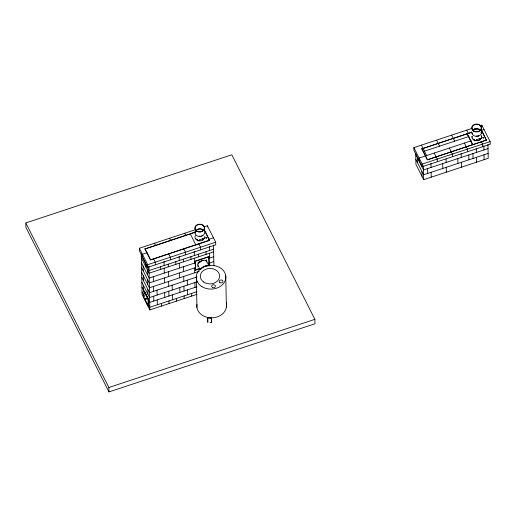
<?xml version="1.0" encoding="UTF-8"?>
<svg xmlns="http://www.w3.org/2000/svg" width="516" height="516" viewBox="0 0 516 516"><rect width="100%" height="100%" fill="white"/><g stroke="black" fill="none" stroke-linecap="round" stroke-linejoin="round"><path stroke-width="0.77" d="M145.957 298.267L146.196 299.106C144.809 299.474 146.086 297.268 146.241 299.016L145.783 299.241M199.505 239.901L199.821 240.643L199.505 239.901L206.394 237.541L206.684 238.373L206.381 237.566M476.384 139.784L476.674 140.533L476.384 139.784L483.273 137.424L483.563 138.262L483.253 137.514M202.53 238.902C203.923 237.908 202.627 239.263 202.698 239.23M480.112 138.739L479.403 138.785L480.228 138.514M207.742 317.553L207.787 322.268L207.742 317.553L211.405 317.94L211.45 322.661L209.986 322.5M211.45 322.661L211.405 317.94M145.667 299.087L146.099 298.57M478.074 135.889L478.79 135.656M198.279 262.947L197.918 262.896L199.737 262.405M25.8 222.931L231.8 154.774L314.87 319.346L314.966 323.771L108.966 391.921L25.89 227.356L25.8 222.931L108.87 387.497L108.966 391.921M480.325 125.64L481.834 125.136L490.142 141.597L490.2 144.248L422.217 166.739L413.916 150.285L413.858 147.628L472.017 128.387M481.241 129.768L486.427 140.055L472.701 144.815L467.161 133.844L471.734 132.109M486.427 140.055L427.383 159.812L421.843 148.84L467.161 133.715M421.843 148.84L471.74 132.335M481.028 130.529L484.053 129.529M424.455 151.162L469.018 136.417M204.355 226.743L207.374 225.744L215.682 242.204L215.74 244.855L147.757 267.346L139.449 250.892L139.397 248.235L195.287 229.743M204.704 230.568L209.56 240.385L150.504 259.929L144.964 248.957L195.622 231.974M471.237 140.81L419.121 158.051L419.173 160.708M144.964 248.957L189.533 234.212M195.629 232.194L190.281 233.742L195.822 244.932M427.383 159.812L472.701 144.686L467.161 133.625M146.976 252.769L142.442 254.272L142.493 256.923M422.217 166.739L422.165 164.088L490.142 141.597M208.657 239.405L213.469 237.811M150.504 259.929L209.554 240.166M488.033 148.589L423.488 169.945L415.735 154.581M147.757 267.346L147.705 264.695L215.682 242.204M488.136 153.452L423.584 174.808L415.832 159.45M213.566 249.196L149.021 270.552L141.268 255.188M415.702 153.194L415.935 164.314L423.688 179.678L488.233 158.322L487.942 144.416M213.624 251.847L149.079 273.203L141.326 257.845M200.053 268.688L195.474 270.203L195.151 261.077L208.883 256.536L209.206 265.656M195.474 270.203L195.287 261.354L209.019 256.813M194.958 262.928L149.182 278.072L141.429 262.709M208.387 258.484L213.727 256.716M198.118 262.496L199.634 261.993M200.827 261.747L198.628 262.154M195.061 267.791L149.279 282.936L141.526 267.578M208.49 263.347L213.83 261.58M195.332 269.926L199.15 268.668M199.234 271.313L149.382 287.805L141.629 272.442M143.932 291.256L144.409 291.095L148.563 299.325L148.705 305.962L148.221 306.117L144.067 297.893L143.932 291.256L148.086 299.486L148.221 306.117M197.073 276.924L149.485 292.669L141.732 277.311M145.499 298.493L145.912 298.358M145.544 298.403L146.073 298.422M145.551 298.777L145.964 298.641M145.828 299.151L146.125 298.641M197.177 281.794L149.588 297.538L141.835 282.175M148.086 299.486L148.563 299.325M197.067 286.728L149.692 302.402L148.253 299.564M196.964 291.663L149.795 307.272L148.44 304.588M141.242 253.801L142.094 294.565L149.846 309.923L197.022 294.32M108.87 387.497L314.87 319.346M207.69 317.843L211.354 318.237M481.241 129.987L486.433 140.275M481.325 141.584L482.589 144.093L482.647 146.75M479.403 138.785L479.57 139.114M474.056 139.346L474.752 140.939M466.728 130.135L468.425 133.489M464.439 143.061L467.483 149.092L467.541 151.749M451.623 135.134L454.667 141.171M449.333 148.053L452.377 154.091L452.435 156.741M436.517 140.133L439.561 146.163M434.227 153.052L437.271 159.089L437.329 161.74M421.411 145.131L426.674 155.555M421.843 148.705L427.377 159.676M413.858 147.628L422.165 164.088M204.71 230.787L209.56 240.385M197.177 239.463L197.873 241.049M198.886 243.849L200.576 247.203L200.634 249.854M206.645 261.283L209.064 266.088M184.715 233.245L185.728 235.251M183.438 248.177L185.47 252.201L185.521 254.852M169.609 238.237L170.964 240.92M168.668 253.846L170.364 257.194L170.415 259.851M154.503 243.236L155.516 245.248M153.504 258.722L155.258 262.192L155.31 264.85M144.964 248.731L150.498 259.703M139.397 248.235L147.705 264.695M144.274 291.14L148.427 299.37L148.563 306.007L147.524 303.95M145.776 294.223L148.298 299.216M141.939 287.044L145.028 293.172M142.035 291.908L144.209 296.216M483.821 145.776L483.911 149.95M484.014 154.819L484.118 159.683M481.834 125.136L481.867 126.465M476.268 148.279L476.358 152.452M476.462 157.316L476.565 162.185M472.927 153.587L473.024 158.451M468.805 154.948L468.909 159.812M461.162 153.278L461.252 157.445M461.356 162.314L461.452 167.178M457.821 158.586L457.918 163.449M446.069 158.967L446.147 162.443M446.25 167.313L446.346 172.176M442.709 163.578L442.812 168.448M430.95 163.269L431.041 167.442M431.137 172.312L431.241 177.175M427.603 168.577L427.706 173.447M423.397 165.771L423.688 179.678M421.778 164.565L421.824 166.649M421.927 171.518L422.03 176.382M417.392 157.877L417.496 162.74M226.414 302.686L226.505 307.11M225.744 275.667L226.343 304.421A14.809 11.874 -1.2 0 1 211.508 317.85A14.809 11.874 -1.2 0 1 196.983 304.421M213.482 245.023L213.914 265.753M209.361 246.384L209.451 250.557M209.502 253.214L209.606 258.077M209.709 262.947L209.767 265.727M208.883 256.536L209.07 265.385M207.374 225.744L207.4 227.072M206.013 251.692L206.071 254.349M198.46 254.195L198.518 256.845M196.344 278.763L196.944 307.523M194.255 251.382L194.345 255.555M194.397 258.213L194.5 263.076M194.603 267.946L194.706 272.809M194.906 282.542L195.009 287.412M190.907 256.691L190.965 259.348M191.681 293.411L191.733 296.068M187.25 280.175L187.353 285.045M187.456 289.908L187.56 294.778M183.354 259.193L183.412 261.844M183.515 266.714L183.612 271.577M183.715 276.447L183.819 281.31M183.922 286.18L184.025 291.043M184.128 295.913L184.18 298.564M179.149 256.381L179.233 260.554M179.291 263.205L179.394 268.075M179.497 272.938L179.6 277.808M179.8 287.541L179.903 292.404M175.801 261.689L175.859 264.347M176.569 298.409L176.627 301.067M172.144 285.174L172.247 290.037M172.35 294.907L172.454 299.77M168.248 264.186L168.306 266.843M168.41 271.706L168.506 276.576M168.609 281.446L168.713 286.309M168.816 291.179L168.919 296.042M169.016 300.912L169.074 303.563M164.043 261.38L164.127 265.553M164.185 268.204L164.288 273.074M164.391 277.937L164.488 282.807M164.694 292.54L164.798 297.403M160.695 266.688L160.753 269.339M161.463 303.408L161.521 306.065M157.038 290.173L157.141 295.036M157.245 299.906L157.348 304.769M153.297 276.705L153.4 281.575M153.504 286.438L153.607 291.308M153.71 296.171L153.807 301.041M148.937 266.379L149.846 309.923M148.356 302.092L148.415 304.969M147.331 265.869L147.363 267.256M147.415 269.913L147.518 274.776M147.621 279.646L147.724 284.51M147.828 289.379L147.924 294.243M145.976 264.514L146.034 267.172M146.757 301.899L146.802 303.892M143.087 266.004L143.19 270.868M143.293 275.738L143.396 280.601M143.493 285.471L143.596 290.334M201.633 229.439A4.515 3.618 -1.2 0 1 202.653 229.91M196.306 230.355A4.515 3.618 -1.2 0 1 203.472 230.355M202.607 235.47A4.625 3.709 -1.2 0 1 201.556 235.954M200.382 236.205A4.625 3.709 -1.2 0 1 199.176 236.205M195.229 233.013A4.625 3.709 -1.2 0 1 195.242 232.045M196.177 230.271A4.625 3.709 -1.2 0 1 203.523 230.271M204.71 232.013A4.921 3.947 -1.2 0 1 199.137 236.444A4.921 3.947 -1.2 0 1 195.293 231.02M203.562 239.211A4.625 3.709 -1.2 0 1 202.698 239.895M198.105 240.379A4.625 3.709 -1.2 0 1 195.629 238.373M204.807 236.438A4.921 3.947 -1.2 0 1 204.446 238.463M203.794 239.36A4.921 3.947 -1.2 0 1 197.415 240.372A4.921 3.947 -1.2 0 1 195.383 235.444M474.03 129.8A4.515 3.618 -1.2 0 1 475.055 129.322M476.197 129.077A4.515 3.618 -1.2 0 1 477.377 129.077M478.513 129.322A4.515 3.618 -1.2 0 1 479.532 129.8M481.228 132.199A4.515 3.618 -1.2 0 1 481.215 133.141M473.185 130.245A4.515 3.618 -1.2 0 1 480.351 130.245M481.222 131.973A4.515 3.618 -1.2 0 1 481.215 132.922M481.267 130.903A4.921 3.947 -1.2 0 1 477.3 136.327A4.921 3.947 -1.2 0 1 471.824 131.896M472.824 130.013A4.921 3.947 -1.2 0 1 474.862 128.768M476.107 128.503A4.921 3.947 -1.2 0 1 477.39 128.503M479.738 129.284A4.921 3.947 -1.2 0 1 480.635 130.013M478.435 135.843A4.625 3.709 -1.2 0 1 476.055 136.095M472.411 133.838A4.625 3.709 -1.2 0 1 472.108 132.896M473.056 130.155A4.625 3.709 -1.2 0 1 480.396 130.155M481.293 131.928A4.625 3.709 -1.2 0 1 481.286 132.902M480.441 139.101A4.625 3.709 -1.2 0 1 477.358 140.52M474.984 140.268A4.625 3.709 -1.2 0 1 473.095 139.101M472.198 137.321A4.625 3.709 -1.2 0 1 472.211 136.353M481.389 136.353A4.625 3.709 -1.2 0 1 481.376 137.321M481.363 135.327A4.921 3.947 -1.2 0 1 477.39 140.752A4.921 3.947 -1.2 0 1 471.921 136.321M199.956 268.907A4.625 2.58 -26.8 0 1 199.35 267.714M198.325 266.288A4.921 2.748 -26.8 0 1 201.008 261.057A4.921 2.748 -26.8 0 1 206.813 261.993M200.589 269.687A4.921 2.748 -26.8 0 1 208.2 265.843M198.557 266.121A4.625 2.58 -26.8 0 1 198.118 265.592M198.086 264.16A4.625 2.58 -26.8 0 1 203.304 260.47M205.239 260.548A4.625 2.58 -26.8 0 1 206.381 261.418M201.943 268.043A4.625 2.58 -26.8 0 1 207.11 265.888M197.938 266.895L198.408 266.778L197.957 266.849M206.09 260.187L206.568 260.07L206.116 260.141M196.88 231.045A4.625 3.709 -1.2 0 0 204.317 228.588A4.625 3.709 -1.2 0 0 198.002 224.673A4.625 3.709 -1.2 0 0 196.88 231.045M196.699 231.239A4.921 3.947 -1.2 0 0 204.607 228.62A4.921 3.947 -1.2 0 0 197.892 224.454A4.921 3.947 -1.2 0 0 196.699 231.239M473.759 130.935A4.625 3.709 -1.2 0 0 481.189 128.478A4.625 3.709 -1.2 0 0 474.881 124.562A4.625 3.709 -1.2 0 0 473.759 130.935M473.572 131.122A4.921 3.947 -1.2 0 0 481.486 128.503A4.921 3.947 -1.2 0 0 474.765 124.343A4.921 3.947 -1.2 0 0 473.572 131.122M201.917 286.638A14.809 11.874 -1.2 0 0 225.705 278.769A14.809 11.874 -1.2 0 0 205.503 266.243A14.809 11.874 -1.2 0 0 201.917 286.638M203.575 281.988A9.623 7.721 -1.2 0 0 219.397 277.653A9.623 7.721 -1.2 0 0 206.935 268.868A9.623 7.721 -1.2 0 0 203.575 281.988M219.939 282.607A1.851 1.483 -1.2 0 0 222.912 281.626A1.851 1.483 -1.2 0 0 220.384 280.059A1.851 1.483 -1.2 0 0 219.939 282.607M212.392 287.399A1.851 1.483 -1.2 0 0 215.365 286.412A1.851 1.483 -1.2 0 0 212.844 284.845A1.851 1.483 -1.2 0 0 212.392 287.399"/></g></svg>
